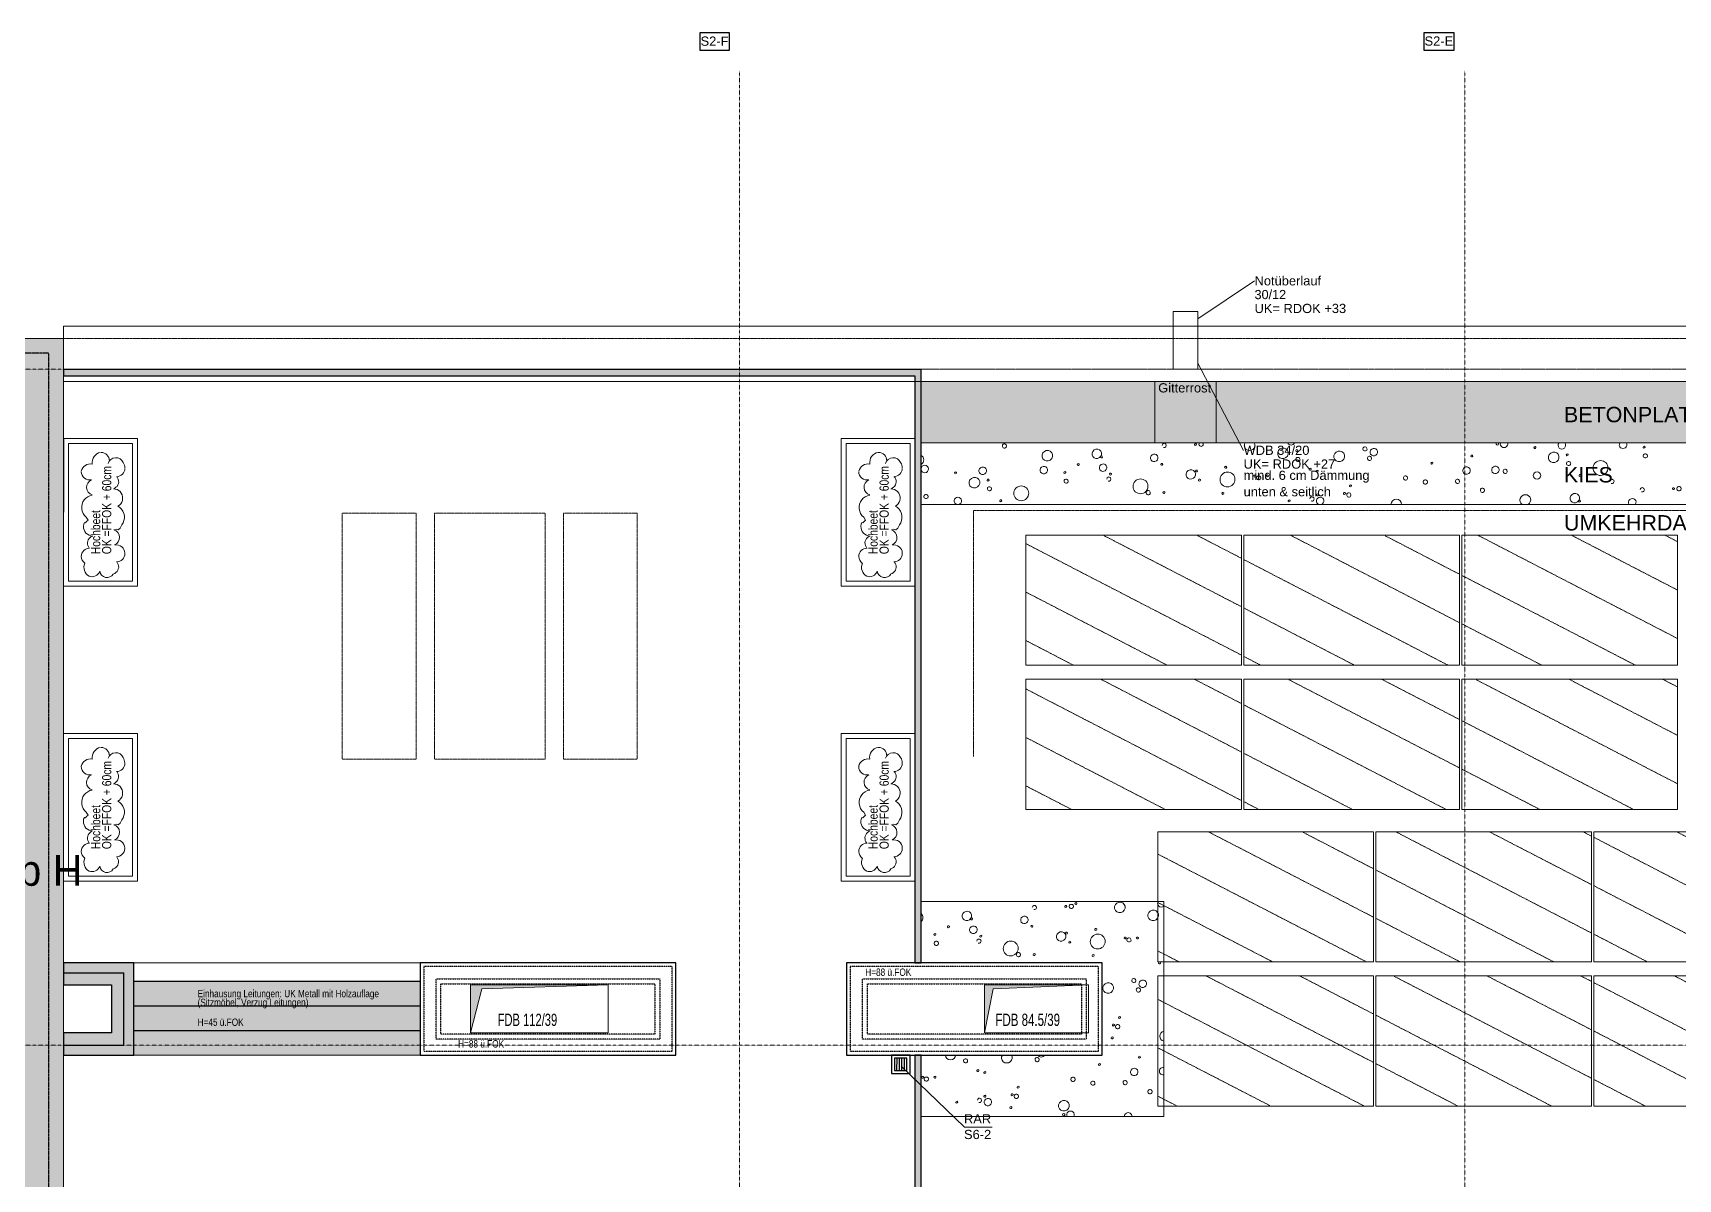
# Model space of a CAD drawing. Header units: millimetres. Extents: x -6934 to 80071, y -6018 to 26687.
# Drawn here: x 14850 to 28235, y 17360 to 26687 of the extents above; entities that cross this region are included whole.
import ezdxf
from ezdxf.enums import TextEntityAlignment as Align

# ---------------------------------------------------------------- set-up
doc = ezdxf.new("R2010")
doc.units = ezdxf.units.MM
for name, pattern in [('AUSGEZOGEN', [0]), ('PUNKT2_S9', [0.35, 0.15, -0.1, 0, -0.1]), ('STRICHLINIE2_S3', [0.25, 0.15, -0.1]), ('STRICHPUNKT2_S5', [0.48, 0.35, -0.13]), ('VERDECKT2_S2', [0.18, 0.1, -0.08])]:
    doc.linetypes.add(name, pattern=pattern)
for name, color, linetype, lineweight in [('Achsen', 30, 'STRICHPUNKT2_S5', 20), ('Allgemein01', 7, 'AUSGEZOGEN', 13), ('Attika', 7, 'AUSGEZOGEN', 13), ('Beschriften', 7, 'AUSGEZOGEN', 13), ('Dachhaut', 1, 'AUSGEZOGEN', 13), ('Decke', 7, 'AUSGEZOGEN', 25), ('Elektro', 6, 'AUSGEZOGEN', 13), ('Entwässerung', 7, 'AUSGEZOGEN', 13), ('EXT0001549', 255, 'AUSGEZOGEN', 5), ('Geländer_ Handlauf', 7, 'AUSGEZOGEN', 13), ('Möblierung', 7, 'AUSGEZOGEN', 13), ('STANDARD', 7, 'AUSGEZOGEN', 13), ('Text 1_50', 7, 'AUSGEZOGEN', 13), ('Wand Beton tragend', 253, 'AUSGEZOGEN', 35), ('Wand brüstungshoch', 7, 'AUSGEZOGEN', 13), ('Wand Mauerwerk tragend', 7, 'AUSGEZOGEN', 35)]:
    doc.layers.add(name, color=color, linetype=linetype, lineweight=lineweight)
doc.layers.add('din_SIBEL_10_emergency_lighting', color=114, linetype='Continuous', true_color=0x20a956)
doc.layers.add('din_SIBEL_51_typenumber', color=150, linetype='Continuous')
doc.layers.add('Fussbodendurchbruch', color=59, linetype='AUSGEZOGEN')
doc.styles.add('ARIAL', font='arial.ttf')

# ---------------------------------------------------------------- blocks, each defined once
blk = doc.blocks.new('9809550')
at = {"color": 18, "lineweight": 30, "true_color": 0x000000}
for points in [[(423921.7, 99168.8), (423956.8, 99168.8), (423956.8, 99202.9), (423984.5, 99214.5), (424033.7, 99214.5), (424053.8, 99178.3)], [(424040.2, 99170.9), (424025.2, 99196.7), (423999.7, 99196.8), (424026.2, 99150.3), (424026.2, 99110.9), (424070.2, 99110.9), (424070.2, 99092.3), (424007.5, 99092.3), (424007.5, 99131.7), (423975, 99113.1), (423975, 99067), (423956.5, 99067), (423956.5, 99122.4), (423990.5, 99141.9), (423975.1, 99168.8), (423975.1, 99150.2), (423921.7, 99150.3)]]:
    blk.add_lwpolyline(points, dxfattribs=at)
blk.add_circle((423963.6, 99225.9), 18.1, dxfattribs=at)
for centre, radius, start, end in [((423921.7, 99159.5), 9.27, 89.9849, 270.0151), ((424047.8, 99173.1), 7.96, 195.72991, 41.40047)]:
    blk.add_arc(centre, radius, start, end, dxfattribs=at)
blk = doc.blocks.new('RIVO_ARR_down')
at = {"true_color": 0x56c81e}
h = blk.add_hatch(color=72, dxfattribs=at)
h.dxf.hatch_style = 1
h.paths.add_polyline_path([(2487.16, 1656.78), (2487.16, 1647.95), (2504.83, 1647.95), (2504.83, 1656.78)])
h.paths.add_polyline_path([(2496.19, 1651.84), (2494.51, 1649.58), (2492.81, 1651.85), (2494.2, 1651.85), (2494.2, 1656.07), (2494.9, 1656.08), (2494.9, 1651.84)], flags=16)
h.paths.add_polyline_path([(2498.26, 1653.37), (2499.6, 1653.37), (2499.6, 1654.67), (2500.12, 1654.91, -0.535619), (2499.17, 1655.55, -1), (2500.55, 1655.55, -0.302406), (2500.12, 1654.91), (2500.66, 1655.11), (2502.53, 1655.11), (2503.29, 1653.73, -1.25347), (2502.78, 1653.45), (2502.2, 1654.43), (2501.24, 1654.44), (2502.24, 1652.67), (2502.24, 1651.16), (2503.92, 1651.16), (2503.92, 1650.46), (2501.53, 1650.46), (2501.53, 1651.96), (2500.29, 1651.25), (2500.29, 1649.49), (2499.59, 1649.49), (2499.59, 1651.6), (2500.88, 1652.34), (2500.3, 1653.37), (2500.3, 1652.66), (2498.26, 1652.67, -1)], flags=16)
h.paths.add_polyline_path([(2503.92, 1649.3), (2503.92, 1648.39), (2487.82, 1648.39), (2487.82, 1649.3)], flags=16)
h.paths.add_polyline_path([(2491.07, 1650.21), (2487.82, 1650.21), (2487.82, 1655.56), (2491.07, 1655.56)], flags=16)
h.paths.add_polyline_path([(2488, 1652.89, -1), (2488.38, 1652.89, -1)], flags=0)
at = {"true_color": 0xffffff}
h = blk.add_hatch(color=7, dxfattribs=at)
h.dxf.hatch_style = 1
h.paths.add_polyline_path([(2487.82, 1655.56), (2487.82, 1650.21), (2491.07, 1650.21), (2491.07, 1655.56)])
h.paths.add_polyline_path([(2488.38, 1652.89, -1), (2488, 1652.89, -1)], flags=16)
h = blk.add_hatch(color=7, dxfattribs=at)
h.dxf.hatch_style = 1
h.paths.add_polyline_path([(2494.9, 1651.84), (2494.9, 1656.08), (2494.2, 1656.07), (2494.2, 1651.85), (2492.81, 1651.85), (2494.51, 1649.58), (2496.19, 1651.84)])
h = blk.add_hatch(color=7, dxfattribs=at)
h.dxf.hatch_style = 1
h.paths.add_polyline_path([(2499.17, 1655.55, 1), (2500.55, 1655.55, 1)])
h = blk.add_hatch(color=7, dxfattribs=at)
h.dxf.hatch_style = 1
h.paths.add_polyline_path([(2488, 1652.89, 1), (2488.38, 1652.89, 1)])
h = blk.add_hatch(color=7, dxfattribs=at)
h.dxf.hatch_style = 1
h.paths.add_polyline_path([(2499.6, 1653.37), (2498.26, 1653.37, 1), (2498.26, 1652.67), (2500.3, 1652.66), (2500.3, 1653.37), (2500.88, 1652.34), (2499.59, 1651.6), (2499.59, 1649.49), (2500.29, 1649.49), (2500.29, 1651.25), (2501.53, 1651.96), (2501.53, 1650.46), (2503.92, 1650.46), (2503.92, 1651.16), (2502.24, 1651.16), (2502.24, 1652.67), (2501.24, 1654.44), (2502.2, 1654.43), (2502.78, 1653.45, 1.25347), (2503.29, 1653.73), (2502.53, 1655.11), (2500.66, 1655.11), (2499.6, 1654.67)])
h = blk.add_hatch(color=7, dxfattribs=at)
h.dxf.hatch_style = 1
h.paths.add_polyline_path([(2487.82, 1649.3), (2487.82, 1648.39), (2503.92, 1648.39), (2503.92, 1649.3)])
blk.add_lwpolyline([(2487.16, 1656.78), (2504.83, 1656.78), (2504.83, 1647.95), (2487.16, 1647.95)], close=True)
at = {"color": 18, "lineweight": 30, "true_color": 0x000000}
for points in [[(2491.07, 1655.56), (2487.82, 1655.56), (2487.82, 1650.21), (2491.07, 1650.21)], [(2503.92, 1649.3), (2487.82, 1649.3), (2487.82, 1648.39), (2503.92, 1648.39)]]:
    blk.add_lwpolyline(points, close=True, dxfattribs=at)
blk.add_lwpolyline([(2494.2, 1656.07), (2494.2, 1651.85), (2492.81, 1651.85), (2494.51, 1649.58), (2496.19, 1651.84), (2494.9, 1651.84), (2494.9, 1656.08), (2494.2, 1656.07)], dxfattribs=at)
blk.add_circle((2488.19, 1652.89), 0.19, dxfattribs=at)
at = {"xscale": 0.0381026673526157, "yscale": 0.0381026673526157, "zscale": 0.0381026673526157}
blk.add_blockref('9809550', (-13654.29, -2125.22), dxfattribs=at)

msp = doc.modelspace()

# ---------------------------------------------------------------- hatches: boundary and pattern name
at = {"layer": 'Dachhaut', "linetype": 'AUSGEZOGEN', "lineweight": 13, "transparency": 33554687}
msp.add_hatch(color=253, dxfattribs=at).paths.add_polyline_path([(22076, 8850), (22076, 8350), (38350, 8350), (38350, 23850), (22076, 23850), (22076, 23350), (37850, 23350), (37850, 8850)])
at = {"layer": 'Geländer_ Handlauf', "linetype": 'AUSGEZOGEN', "lineweight": 13, "transparency": 33554687}
for points in [[(22076, 23947), (15100, 23947), (15100, 23897), (22076, 23897)], [(22076, 19120), (22076, 23897), (22026, 23897), (22026, 19120)], [(22076, 8249), (22076, 18370), (22026, 18370), (22026, 8249)]]:
    msp.add_hatch(color=255, dxfattribs=at).paths.add_polyline_path(points)
at = {"layer": 'Möblierung', "linetype": 'AUSGEZOGEN', "lineweight": -3, "transparency": 33554687}
msp.add_hatch(color=43, dxfattribs=at).paths.add_polyline_path([(15670, 18970), (15670, 18370), (18000, 18370), (18000, 18970)])
at = {"layer": 'STANDARD', "linetype": 'AUSGEZOGEN', "lineweight": 13, "transparency": 33554687}
for points in [[(19529, 18940), (18409, 18940), (18409, 18550), (18502, 18908)], [(23438, 18940), (22593, 18940), (22593, 18550), (22663, 18908)]]:
    msp.add_hatch(color=252, dxfattribs=at).paths.add_polyline_path(points)
at = {"layer": 'Wand Beton tragend', "linetype": 'AUSGEZOGEN', "lineweight": 13, "true_color": 0xe92222, "transparency": 33554687}
h = msp.add_hatch(color=22, dxfattribs=at)
h.paths.add_polyline_path([(14660, 24200), (14660, 16120), (15100, 16120), (15100, 24200)])
h.paths.add_polyline_path([(14660, 3480), (14660, 0), (15100, 0), (15100, 3480)])
h.paths.add_polyline_path([(15100, 4580), (15100, 10190), (14660, 10190), (14660, 8500), (14980, 8500), (14980, 8300), (14660, 8300), (14660, 4580)])
h.paths.add_polyline_path([(14660, 14520), (14660, 11790), (15100, 11790), (15100, 14520)])
at = {"layer": 'Wand brüstungshoch', "linetype": 'AUSGEZOGEN', "lineweight": 13, "transparency": 33554687}
for color, points in [(202, [(15100, 19040), (15590, 19040), (15590, 19120), (15100, 19120)]), (30, [(15100, 18940), (15490, 18940), (15490, 19040), (15100, 19040)]), (30, [(15490, 19040), (15490, 18450), (15590, 18450), (15590, 19040)]), (202, [(15590, 19120), (15590, 18370), (15670, 18370), (15670, 19120)]), (30, [(15490, 18550), (15100, 18550), (15100, 18450), (15490, 18450)]), (202, [(15590, 18450), (15100, 18450), (15100, 18370), (15590, 18370)])]:
    msp.add_hatch(color=color, dxfattribs=at).paths.add_polyline_path(points)

# ---------------------------------------------------------------- linework, layer by layer
at = {"layer": 'Achsen', "color": 8, "linetype": 'PUNKT2_S9', "lineweight": 13, "transparency": 33554687}
for p, q in [((20600, 26379), (20600, -2518)), ((26500, 26379), (26500, -2518)), ((-3882, 23950), (49404, 23950)), ((-3882, 18450), (49404, 18450))]:
    msp.add_line(p, q, dxfattribs=at)
at = {"layer": 'Achsen', "color": 8, "linetype": 'AUSGEZOGEN', "lineweight": -3, "transparency": 33554687}
for points in [[(20275, 26546), (20517, 26546), (20517, 26686), (20275, 26686), (20275, 26546)], [(26165, 26547), (26413, 26547), (26413, 26687), (26165, 26687), (26165, 26547)]]:
    msp.add_lwpolyline(points, dxfattribs=at)
at = {"layer": 'Allgemein01', "color": 7, "linetype": 'AUSGEZOGEN', "lineweight": 9, "transparency": 33554687}
msp.add_lwpolyline([(15100, 23850), (38350, 23850), (38350, 8350), (15100, 8350)], dxfattribs=at)
at = {"layer": 'Allgemein01', "color": 7, "linetype": 'AUSGEZOGEN', "lineweight": 13, "transparency": 33554687}
for points in [[(22076, 23350), (37850, 23350), (37850, 8850), (22076, 8850)], [(22076, 22850), (37350, 22850), (37350, 9350), (22076, 9350)]]:
    msp.add_lwpolyline(points, dxfattribs=at)
at = {"layer": 'Attika', "color": 7, "linetype": 'AUSGEZOGEN', "lineweight": 13, "transparency": 33554687}
msp.add_lwpolyline([(15100, 24200), (15100, 24300), (48700, 24300)], dxfattribs=at)
at = {"layer": 'Dachhaut', "color": 7, "linetype": 'VERDECKT2_S2', "lineweight": 9, "transparency": 33554687}
for p, q in [((22502, 20800), (22502, 22800)), ((22502, 22800), (37300, 22800))]:
    msp.add_line(p, q, dxfattribs=at)
at = {"layer": 'Dachhaut', "color": 7, "linetype": 'AUSGEZOGEN', "lineweight": 13, "transparency": 33554687}
msp.add_lwpolyline([(22076, 19620), (24050, 19620), (24050, 17870), (22076, 17870)], dxfattribs=at)
at = {"layer": 'Dachhaut', "color": 8, "linetype": 'AUSGEZOGEN', "lineweight": 5, "transparency": 33554687}
for centre, radius in [((27087, 23085), 30), ((23237, 17884), 10)]:
    msp.add_circle(centre, radius, dxfattribs=at)
for centre, radius, start, end in [((26765, 23343), 10, 132.6011, 47.3989), ((22375, 22879), 30, 282.1555, 257.8445)]:
    msp.add_arc(centre, radius, start, end, dxfattribs=at)
for centre, major_axis, ratio in [((22754, 23325), (-9.9, 14.4), 0.971429), ((23103, 23246), (-36.3, -24.9), 0.965909), ((23505, 23262), (-32.1, -22.1), 0.961538), ((24309, 23338), (-7.42, -5.1), 0.833333), ((25020, 23266), (-36.3, -24.9), 0.965909), ((25132, 23288), (-7.42, -5.1), 0.833333), ((25478, 23241), (-36.3, -24.9), 0.965909), ((25687, 23302), (-9.9, 14.4), 0.971429), ((25759, 23276), (-25.5, -17.6), 0.967742), ((27070, 23312), (-7.42, -5.1), 0.833333), ((27958, 23316), (-7.42, -5.1), 0.833333), ((22577, 23124), (-25.5, -17.6), 0.967742), ((23074, 23129), (-25.5, -17.6), 0.967742), ((23355, 23174), (-7.42, -5.1), 0.833333), ((23557, 23149), (-25.5, -17.6), 0.967742), ((23543, 23236), (-7.42, -5.1), 0.833333), ((23973, 23229), (-25.5, -17.6), 0.967742), ((24034, 23176), (-7.42, -5.1), 0.833333), ((24554, 23152), (-7.42, -5.1), 0.833333), ((25142, 23216), (-9.9, 14.4), 0.971429), ((25724, 23225), (-9.9, 14.4), 0.971429), ((26232, 23186), (-7.42, -5.1), 0.833333), ((26514, 23125), (-25.5, -17.6), 0.967742), ((26556, 23244), (-7.42, -5.1), 0.833333), ((26749, 23131), (-25.5, -17.6), 0.967742), ((27223, 23233), (-36.3, -24.9), 0.965909), ((27333, 23254), (-7.42, -5.1), 0.833333), ((27344, 23183), (-9.9, 14.4), 0.971429), ((27604, 23146), (-50.3, -34.6), 0.983607), ((27968, 23245), (-9.9, 14.4), 0.971429), ((22357, 23107), (-7.42, -5.1), 0.833333), ((22510, 23027), (-36.3, -24.9), 0.965909), ((22621, 23048), (-7.42, -5.1), 0.833333), ((23245, 23110), (-7.42, -5.1), 0.833333), ((23256, 23039), (-9.9, 14.4), 0.971429), ((23618, 23097), (-7.42, -5.1), 0.833333), ((23861, 22997), (-50.3, -34.6), 0.983607), ((24271, 23094), (-32.1, -22.1), 0.961538), ((24316, 23122), (-7.42, -5.1), 0.833333), ((24341, 23048), (-7.42, -5.1), 0.833333), ((24569, 23053), (-50.3, -34.6), 0.983607), ((24792, 23081), (-7.42, -5.1), 0.833333), ((24823, 23066), (-9.9, 14.4), 0.971429), ((24893, 23082), (-7.42, -5.1), 0.833333), ((25242, 23136), (-7.42, -5.1), 0.833333), ((25299, 23121), (-7.42, -5.1), 0.833333), ((26017, 23065), (-9.9, 14.4), 0.971429), ((26178, 23033), (-9.9, 14.4), 0.971429), ((26440, 23038), (-9.9, 14.4), 0.971429), ((26828, 23119), (-9.9, 14.4), 0.971429), ((27437, 23086), (-7.42, -5.1), 0.833333), ((22116, 22914), (-9.9, 14.4), 0.971429), ((22632, 22977), (-9.9, 14.4), 0.971429), ((22724, 22880), (-7.42, -5.1), 0.833333), ((22891, 22940), (-50.3, -34.6), 0.983607), ((23924, 22946), (-9.9, 14.4), 0.971429), ((24052, 22946), (-7.42, -5.1), 0.833333), ((24532, 22940), (-7.42, -5.1), 0.833333), ((25300, 22927), (-7.42, -5.1), 0.833333), ((25521, 22940), (-7.42, -5.1), 0.833333), ((25556, 22927), (-14.8, -10.2), 0.972222), ((25570, 23001), (-7.42, -5.1), 0.833333), ((26643, 22964), (-9.9, 14.4), 0.971429), ((27394, 22901), (-32.1, -22.1), 0.961538), ((28198, 22978), (-7.42, -5.1), 0.833333), ((28242, 22978), (-9.9, 14.4), 0.971429), ((25071, 22879), (-7.42, -5.1), 0.833333), ((27432, 22876), (-7.42, -5.1), 0.833333), ((22449, 19502), (-32.1, -22.1), 0.961538), ((23253, 19579), (-7.42, -5.1), 0.833333), ((23298, 19579), (-9.9, 14.4), 0.971429), ((23336, 19602), (-7.42, -5.1), 0.833333), ((23693, 19571), (-36.3, -24.9), 0.965909), ((23964, 19506), (-36.3, -24.9), 0.965909), ((22299, 19414), (-7.42, -5.1), 0.833333), ((22501, 19389), (-25.5, -17.6), 0.967742), ((22487, 19477), (-7.42, -5.1), 0.833333), ((22917, 19469), (-25.5, -17.6), 0.967742), ((22978, 19417), (-7.42, -5.1), 0.833333), ((22189, 19351), (-7.42, -5.1), 0.833333), ((22200, 19279), (-9.9, 14.4), 0.971429), ((22562, 19337), (-7.42, -5.1), 0.833333), ((22805, 19237), (-50.3, -34.6), 0.983607), ((23215, 19334), (-32.1, -22.1), 0.961538), ((23260, 19362), (-7.42, -5.1), 0.833333), ((23285, 19288), (-7.42, -5.1), 0.833333), ((23513, 19293), (-50.3, -34.6), 0.983607), ((23498, 19392), (-7.42, -5.1), 0.833333), ((23736, 19322), (-7.42, -5.1), 0.833333), ((23767, 19307), (-9.9, 14.4), 0.971429), ((23837, 19322), (-7.42, -5.1), 0.833333), ((22868, 19186), (-9.9, 14.4), 0.971429), ((22996, 19187), (-7.42, -5.1), 0.833333), ((23476, 19180), (-7.42, -5.1), 0.833333), ((24015, 19119), (-7.42, -5.1), 0.833333), ((23598, 18915), (-36.3, -24.9), 0.965909), ((23807, 18976), (-9.9, 14.4), 0.971429), ((23844, 18899), (-9.9, 14.4), 0.971429), ((23879, 18950), (-25.5, -17.6), 0.967742), ((23641, 18614), (-7.42, -5.1), 0.833333), ((23675, 18601), (-14.8, -10.2), 0.972222), ((23690, 18675), (-7.42, -5.1), 0.833333), ((23630, 18509), (-7.42, -5.1), 0.833333), ((22438, 18323), (-9.9, 14.4), 0.971429), ((23020, 18332), (-9.9, 14.4), 0.971429), ((23852, 18352), (-7.42, -5.1), 0.833333), ((22538, 18243), (-7.42, -5.1), 0.833333), ((22595, 18228), (-7.42, -5.1), 0.833333), ((23528, 18293), (-7.42, -5.1), 0.833333), ((23810, 18232), (-25.5, -17.6), 0.967742), ((22088, 18189), (-7.42, -5.1), 0.833333), ((22119, 18174), (-9.9, 14.4), 0.971429), ((22189, 18189), (-7.42, -5.1), 0.833333), ((22866, 18108), (-7.42, -5.1), 0.833333), ((23312, 18172), (-9.9, 14.4), 0.971429), ((23474, 18141), (-9.9, 14.4), 0.971429), ((23736, 18145), (-9.9, 14.4), 0.971429), ((23938, 18072), (-9.9, 14.4), 0.971429), ((22366, 17986), (-7.42, -5.1), 0.833333), ((22619, 17987), (-25.5, -17.6), 0.967742), ((22595, 18034), (-7.42, -5.1), 0.833333), ((22806, 17942), (-7.42, -5.1), 0.833333), ((22817, 18047), (-7.42, -5.1), 0.833333), ((22851, 18034), (-14.8, -10.2), 0.972222), ((23238, 17957), (-36.3, -24.9), 0.965909)]:
    msp.add_ellipse(centre, major_axis=major_axis, ratio=ratio, dxfattribs=at)
for centre, major_axis, ratio, start_param, end_param in [((24054, 23330), (-9.9, 14.4), 0.971429, 2.17468, 7.251843), ((24354, 23339), (-9.9, 14.4), 0.971429, 0.271075, 4.834553), ((24749, 23331), (-36.3, -24.9), 0.965909, 5.206671, 9.264233), ((25087, 23363), (-25.5, -17.6), 0.967742, 6.118444, 8.354251), ((26819, 23343), (-25.5, -17.6), 0.967742, 5.446426, 9.026268), ((27289, 23330), (-25.5, -17.6), 0.967742, 4.945301, 9.527394), ((27787, 23335), (-25.5, -17.6), 0.967742, 5.158418, 9.314276), ((22054, 23211), (-36.3, -24.9), 0.965909, 1.515627, 3.595258), ((22106, 23138), (-25.5, -17.6), 0.967742, 5.776076, 11.899431), ((23603, 23056), (-9.9, 14.4), 0.971429, 2.17468, 7.251843), ((27697, 23037), (-9.9, 14.4), 0.971429, 2.17468, 7.251843), ((25256, 22894), (-9.9, 14.4), 0.971429, 2.17468, 7.251843), ((25323, 22879), (-25.5, -17.6), 0.967742, 1.234525, 6.954984), ((25942, 22850), (-36.3, -24.9), 0.965909, 2.524057, 5.663662), ((26992, 22886), (-36.3, -24.9), 0.965909, 1.543367, 6.644351), ((27862, 22868), (-25.5, -17.6), 0.967742, 1.888739, 6.30077), ((27943, 22969), (-9.9, 14.4), 0.971429, 2.17468, 7.251843), ((22998, 19570), (-9.9, 14.4), 0.971429, 2.17468, 7.251843), ((24031, 19604), (-25.5, -17.6), 0.967742, 5.095333, 7.953635), ((22047, 19487), (-36.3, -24.9), 0.965909, 1.703326, 3.407559), ((22547, 19296), (-9.9, 14.4), 0.971429, 2.17468, 7.251843), ((24062, 18524), (-36.3, -24.9), 0.965909, 4.39914, 6.99493), ((22316, 18373), (-36.3, -24.9), 0.965909, 5.742257, 8.728647), ((22774, 18348), (-36.3, -24.9), 0.965909, 5.133416, 9.337488), ((23054, 18383), (-25.5, -17.6), 0.967742, 6.119115, 8.353579), ((24045, 18239), (-25.5, -17.6), 0.967742, 3.933623, 7.458699), ((22551, 18001), (-9.9, 14.4), 0.971429, 2.17468, 7.251843), ((23291, 17884), (-25.5, -17.6), 0.967742, 2.032188, 6.157321), ((23761, 17871), (-25.5, -17.6), 0.967742, 2.494165, 5.695344)]:
    msp.add_ellipse(centre, major_axis=major_axis, ratio=ratio, start_param=start_param, end_param=end_param, dxfattribs=at)
at = {"layer": 'Decke', "color": 7, "linetype": 'VERDECKT2_S2', "lineweight": -3, "transparency": 33554687}
for p, q in [((14980, 24080), (120, 24080)), ((14980, 120), (14980, 24080))]:
    msp.add_line(p, q, dxfattribs=at)
at = {"layer": 'Elektro', "color": 8, "linetype": 'VERDECKT2_S2', "lineweight": 5, "transparency": 33554687}
for p, q in [((24682, 21624), (22928, 22531)), ((24682, 22018), (23556, 22600)), ((24682, 22412), (24318, 22600)), ((26456, 21888), (25080, 22600)), ((26456, 22282), (25842, 22600)), ((28230, 21759), (26604, 22600)), ((28230, 22153), (27366, 22600)), ((28230, 22547), (28128, 22600)), ((26365, 21541), (24702, 22401)), ((27889, 21541), (26476, 22272)), ((24079, 21541), (22928, 22137)), ((25603, 21541), (24702, 22007)), ((27127, 21541), (26476, 21878)), ((23317, 21541), (22928, 21743)), ((24841, 21541), (24702, 21613)), ((24682, 20836), (23539, 21427)), ((24682, 21230), (24301, 21427)), ((26456, 20706), (25062, 21427)), ((26456, 21100), (25824, 21427)), ((28230, 20577), (26586, 21427)), ((28230, 20971), (27348, 21427)), ((28230, 21365), (28110, 21427)), ((24682, 20441), (22928, 21349)), ((26348, 20368), (24702, 21219)), ((27872, 20368), (26476, 21090)), ((24062, 20368), (22928, 20954)), ((25586, 20368), (24702, 20825)), ((27110, 20368), (26476, 20696)), ((23300, 20368), (22928, 20560)), ((24824, 20368), (24702, 20431)), ((25756, 19492), (24414, 20186)), ((25756, 19886), (25176, 20186)), ((27530, 19363), (25938, 20186)), ((27530, 19757), (26700, 20186)), ((27530, 20151), (27462, 20186)), ((29304, 19234), (27550, 20141)), ((29304, 19628), (28224, 20186)), ((25699, 19128), (24002, 20005)), ((27223, 19128), (25776, 19876)), ((28747, 19128), (27550, 19747)), ((24937, 19128), (24002, 19611)), ((26461, 19128), (25776, 19482)), ((27985, 19128), (27550, 19353)), ((24175, 19128), (24002, 19217)), ((25756, 18310), (24396, 19013)), ((25756, 18704), (25158, 19013)), ((27530, 18181), (25920, 19013)), ((27530, 18575), (26682, 19013)), ((27530, 18969), (27444, 19013)), ((29304, 18446), (28206, 19013)), ((29304, 18052), (27550, 18959)), ((25681, 17955), (24002, 18823)), ((27205, 17955), (25776, 18694)), ((28729, 17955), (27550, 18565)), ((24920, 17955), (24002, 18429)), ((26443, 17955), (25776, 18300)), ((27967, 17955), (27550, 18171)), ((24158, 17955), (24002, 18035))]:
    msp.add_line(p, q, dxfattribs=at)
at = {"layer": 'Elektro', "color": 8, "linetype": 'AUSGEZOGEN', "lineweight": 5, "transparency": 33554687}
for points in [[(22928, 21541), (24682, 21541), (24682, 22600), (22928, 22600), (22928, 21541)], [(24702, 21541), (26456, 21541), (26456, 22600), (24702, 22600), (24702, 21541)], [(26476, 21541), (28230, 21541), (28230, 22600), (26476, 22600), (26476, 21541)], [(22928, 20368), (24682, 20368), (24682, 21427), (22928, 21427), (22928, 20368)], [(24702, 20368), (26456, 20368), (26456, 21427), (24702, 21427), (24702, 20368)], [(26476, 20368), (28230, 20368), (28230, 21427), (26476, 21427), (26476, 20368)], [(24002, 19128), (25756, 19128), (25756, 20186), (24002, 20186), (24002, 19128)], [(25776, 19128), (27530, 19128), (27530, 20186), (25776, 20186), (25776, 19128)], [(27550, 19128), (29304, 19128), (29304, 20186), (27550, 20186), (27550, 19128)], [(24002, 17955), (25756, 17955), (25756, 19013), (24002, 19013), (24002, 17955)], [(25776, 17955), (27530, 17955), (27530, 19013), (25776, 19013), (25776, 17955)], [(27550, 17955), (29304, 17955), (29304, 19013), (27550, 19013), (27550, 17955)]]:
    msp.add_lwpolyline(points, dxfattribs=at)
at = {"layer": 'Entwässerung', "color": 7, "linetype": 'AUSGEZOGEN', "lineweight": 5, "transparency": 33554687}
for p, q in [((24789, 24669), (24328, 24360)), ((24700, 23290), (24328, 24000))]:
    msp.add_line(p, q, dxfattribs=at)
at = {"layer": 'Entwässerung', "color": 7, "linetype": 'AUSGEZOGEN', "lineweight": -3, "transparency": 33554687}
for p, q in [((21880, 18245), (21881, 18345)), ((21900, 18245), (21900, 18345)), ((21920, 18245), (21920, 18345)), ((21940, 18245), (21941, 18345))]:
    msp.add_line(p, q, dxfattribs=at)
at = {"layer": 'Entwässerung', "color": 7, "linetype": 'AUSGEZOGEN', "lineweight": 9, "transparency": 33554687}
for p, q in [((21915, 18278), (22428, 17784)), ((22428, 17784), (22654, 17784))]:
    msp.add_line(p, q, dxfattribs=at)
at = {"layer": 'Entwässerung', "color": 8, "linetype": 'AUSGEZOGEN', "lineweight": 9, "transparency": 33554687}
for points in [[(24128, 24420), (24328, 24420), (24328, 23950), (24128, 23950), (24128, 24420)], [(24478, 23850), (23978, 23850), (23978, 23350), (24478, 23350), (24478, 23850)]]:
    msp.add_lwpolyline(points, dxfattribs=at)
at = {"layer": 'Entwässerung', "color": 8, "linetype": 'AUSGEZOGEN', "lineweight": -3, "transparency": 33554687}
for points in [[(21835, 18220), (21986, 18220), (21986, 18370), (21835, 18370), (21835, 18220)], [(21860, 18245), (21961, 18245), (21961, 18345), (21860, 18345), (21860, 18245)]]:
    msp.add_lwpolyline(points, dxfattribs=at)
at = {"layer": 'EXT0001549', "color": 7, "linetype": 'AUSGEZOGEN', "lineweight": 5, "transparency": 33554687}
for p, q in [((22026, 22020), (22026, 19120)), ((18000, 19120), (15100, 19120)), ((18000, 18370), (15100, 18370))]:
    msp.add_line(p, q, dxfattribs=at)
at = {"layer": 'Geländer_ Handlauf', "color": 7, "linetype": 'AUSGEZOGEN', "lineweight": -3, "transparency": 33554687}
for p, q in [((22076, 23947), (15100, 23947)), ((15100, 23947), (15100, 23897)), ((15100, 23897), (22026, 23897)), ((22026, 23897), (22026, 19120)), ((22076, 19120), (22076, 23947)), ((22026, 19120), (22076, 19120)), ((22076, 18370), (22026, 18370)), ((22026, 18370), (22026, 8299)), ((22076, 8249), (22076, 18370))]:
    msp.add_line(p, q, dxfattribs=at)
at = {"layer": 'Möblierung', "color": 7, "linetype": 'VERDECKT2_S2', "lineweight": 5, "transparency": 33554687}
for p, q in [((17367, 20778), (17367, 22778)), ((17367, 22778), (17967, 22778)), ((17967, 22778), (17967, 20778)), ((18117, 20778), (18117, 22778)), ((18117, 22778), (19017, 22778)), ((19017, 22778), (19017, 20778)), ((19767, 22778), (19167, 22778)), ((19167, 22778), (19167, 20778)), ((19767, 20778), (19767, 22778)), ((17967, 20778), (17367, 20778)), ((19017, 20778), (18117, 20778)), ((19167, 20778), (19767, 20778))]:
    msp.add_line(p, q, dxfattribs=at)
at = {"layer": 'Möblierung', "color": 7, "linetype": 'AUSGEZOGEN', "lineweight": -3, "transparency": 33554687}
msp.add_line((15670, 18970), (18000, 18970), dxfattribs=at)
at = {"layer": 'Möblierung', "color": 255, "linetype": 'AUSGEZOGEN', "lineweight": -3, "transparency": 33554687}
for p, q in [((15670, 18770), (18000, 18770)), ((15670, 18570), (18000, 18570))]:
    msp.add_line(p, q, dxfattribs=at)
at = {"layer": 'Möblierung', "color": 250, "linetype": 'AUSGEZOGEN', "lineweight": 5, "transparency": 33554687}
msp.add_line((15670, 18370), (18000, 18370), dxfattribs=at)
at = {"layer": 'Möblierung', "color": 7, "linetype": 'AUSGEZOGEN', "lineweight": 13, "transparency": 33554687}
for points in [[(15701, 23385), (15700, 22185), (15100, 22185), (15101, 23385), (15701, 23385)], [(15661, 23345), (15660, 22225), (15140, 22225), (15141, 23345), (15661, 23345)], [(22026, 23385), (22026, 22185), (21426, 22185), (21426, 23385), (22026, 23385)], [(21986, 23345), (21986, 22225), (21466, 22225), (21466, 23345), (21986, 23345)], [(15700, 20985), (15700, 19785), (15100, 19785), (15100, 20985), (15700, 20985)], [(15660, 20945), (15660, 19825), (15140, 19825), (15140, 20945), (15660, 20945)], [(22026, 20985), (22026, 19785), (21426, 19785), (21426, 20985), (22026, 20985)], [(21986, 20945), (21986, 19825), (21466, 19825), (21466, 20945), (21986, 20945)]]:
    msp.add_lwpolyline(points, dxfattribs=at)
at = {"layer": 'Möblierung', "color": 65, "linetype": 'AUSGEZOGEN', "lineweight": 5, "transparency": 33554687}
for points in [[(15505, 22977), (15516, 22982), (15526, 22989), (15535, 22997), (15541, 23008), (15546, 23019), (15548, 23031), (15547, 23043), (15544, 23055), (15539, 23066), (15532, 23076)], [(21830, 22977), (21842, 22982), (21852, 22989), (21860, 22997), (21867, 23008), (21871, 23019), (21873, 23031), (21873, 23043), (21870, 23055), (21865, 23066), (21858, 23076)], [(15333, 22926), (15314, 22921), (15296, 22912), (15280, 22901), (15267, 22886), (15257, 22870), (15250, 22851), (15247, 22832), (15247, 22813), (15251, 22794), (15259, 22776), (15270, 22759), (15284, 22746), (15300, 22721)], [(15542, 22835), (15554, 22844), (15565, 22855), (15573, 22868), (15578, 22883), (15580, 22898), (15579, 22913), (15576, 22928), (15569, 22941), (15560, 22954), (15548, 22963), (15535, 22971), (15520, 22975), (15505, 22977)], [(21658, 22926), (21639, 22921), (21622, 22912), (21606, 22901), (21593, 22886), (21582, 22870), (21576, 22851), (21572, 22832), (21573, 22813), (21577, 22794), (21584, 22776), (21595, 22759), (21609, 22746), (21625, 22721)], [(21867, 22835), (21880, 22844), (21890, 22855), (21898, 22868), (21903, 22883), (21906, 22898), (21905, 22913), (21901, 22928), (21894, 22941), (21885, 22954), (21873, 22963), (21860, 22971), (21846, 22975), (21830, 22977)], [(15509, 22644), (15528, 22649), (15545, 22644), (15561, 22656), (15574, 22684), (15585, 22700), (15591, 22719), (15595, 22738), (15594, 22757), (15590, 22777), (15583, 22795), (15572, 22811), (15558, 22825), (15542, 22835)], [(21834, 22644), (21853, 22649), (21871, 22644), (21887, 22656), (21900, 22684), (21910, 22700), (21917, 22719), (21920, 22738), (21920, 22757), (21916, 22777), (21908, 22795), (21897, 22811), (21883, 22825), (21867, 22835)], [(15300, 22721), (15287, 22712), (15277, 22701), (15269, 22702), (15264, 22688), (15261, 22672), (15262, 22657), (15266, 22642), (15273, 22629), (15282, 22617), (15294, 22607), (15307, 22599), (15321, 22595), (15337, 22593)], [(21625, 22721), (21613, 22712), (21602, 22701), (21594, 22702), (21589, 22688), (21587, 22672), (21588, 22657), (21591, 22642), (21598, 22629), (21607, 22617), (21619, 22607), (21632, 22599), (21647, 22595), (21662, 22593)], [(15337, 22593), (15325, 22588), (15315, 22581), (15307, 22573), (15300, 22562), (15296, 22551), (15294, 22539), (15294, 22527), (15297, 22515), (15302, 22504), (15309, 22494)], [(21662, 22593), (21651, 22588), (21641, 22581), (21632, 22573), (21626, 22562), (21621, 22551), (21619, 22539), (21620, 22527), (21623, 22515), (21628, 22504), (21635, 22494)], [(15505, 22284), (15516, 22289), (15526, 22296), (15535, 22304), (15541, 22315), (15545, 22326), (15548, 22338), (15547, 22350), (15544, 22362), (15539, 22373), (15532, 22383)], [(21830, 22284), (21842, 22289), (21852, 22296), (21860, 22304), (21867, 22315), (21871, 22326), (21873, 22338), (21873, 22350), (21870, 22362), (21865, 22373), (21858, 22383)], [(15505, 20577), (15516, 20582), (15526, 20589), (15534, 20597), (15541, 20608), (15545, 20619), (15547, 20631), (15547, 20643), (15544, 20655), (15539, 20666), (15532, 20676)], [(21830, 20577), (21841, 20582), (21852, 20589), (21860, 20597), (21867, 20608), (21871, 20619), (21873, 20631), (21873, 20643), (21870, 20655), (21865, 20666), (21858, 20676)], [(15332, 20526), (15314, 20521), (15296, 20512), (15280, 20501), (15267, 20486), (15257, 20470), (15250, 20451), (15247, 20432), (15247, 20413), (15251, 20394), (15259, 20376), (15270, 20359), (15284, 20346), (15300, 20321)], [(15541, 20435), (15554, 20444), (15564, 20455), (15573, 20468), (15578, 20483), (15580, 20498), (15579, 20513), (15575, 20528), (15569, 20541), (15559, 20554), (15548, 20563), (15535, 20571), (15520, 20575), (15505, 20577)], [(21658, 20526), (21639, 20521), (21621, 20512), (21606, 20501), (21593, 20486), (21582, 20470), (21575, 20451), (21572, 20432), (21573, 20413), (21577, 20394), (21584, 20376), (21595, 20359), (21609, 20346), (21625, 20321)], [(21867, 20435), (21879, 20444), (21890, 20455), (21898, 20468), (21903, 20483), (21906, 20498), (21905, 20513), (21901, 20528), (21894, 20541), (21885, 20554), (21873, 20563), (21860, 20571), (21845, 20575), (21830, 20577)], [(15509, 20244), (15528, 20249), (15545, 20244), (15561, 20256), (15574, 20284), (15584, 20300), (15591, 20319), (15595, 20338), (15594, 20357), (15590, 20377), (15582, 20395), (15571, 20411), (15558, 20425), (15542, 20436)], [(21834, 20244), (21853, 20249), (21871, 20244), (21886, 20256), (21900, 20284), (21910, 20300), (21917, 20319), (21920, 20338), (21920, 20357), (21916, 20377), (21908, 20395), (21897, 20411), (21883, 20425), (21867, 20436)], [(15300, 20321), (15287, 20312), (15277, 20301), (15269, 20302), (15263, 20288), (15261, 20272), (15262, 20257), (15266, 20242), (15272, 20229), (15282, 20217), (15293, 20207), (15307, 20199), (15321, 20195), (15336, 20193)], [(21625, 20321), (21613, 20312), (21602, 20301), (21594, 20302), (21589, 20288), (21587, 20272), (21587, 20257), (21591, 20242), (21598, 20229), (21607, 20217), (21619, 20207), (21632, 20199), (21647, 20195), (21662, 20193)], [(15336, 20193), (15325, 20188), (15315, 20181), (15307, 20173), (15300, 20162), (15296, 20151), (15294, 20139), (15294, 20127), (15297, 20115), (15302, 20104), (15309, 20094)], [(21662, 20193), (21651, 20188), (21641, 20181), (21632, 20173), (21626, 20162), (21621, 20151), (21619, 20139), (21620, 20127), (21622, 20115), (21627, 20104), (21635, 20094)], [(15505, 19884), (15516, 19889), (15526, 19896), (15534, 19904), (15541, 19915), (15545, 19926), (15547, 19938), (15547, 19950), (15544, 19962), (15539, 19973), (15532, 19983)], [(21830, 19884), (21841, 19889), (21851, 19896), (21860, 19904), (21866, 19915), (21871, 19926), (21873, 19938), (21873, 19950), (21870, 19962), (21865, 19973), (21858, 19983)]]:
    msp.add_lwpolyline(points, dxfattribs=at)
for centre, radius, start, end in [((15319, 23102), 77.5, 79.4198, 166.7198), ((15416, 23191), 83.7, 100.2915, 188.9968), ((15403, 23204), 69.3, 1.2973, 88.5973), ((15524, 23165), 65.1, 22.4973, 162.7973), ((15524, 23147), 74.4, 359.9473, 35.5197), ((21645, 23102), 77.5, 79.4198, 166.7198), ((21742, 23191), 83.7, 100.2915, 188.9968), ((21728, 23204), 69.3, 1.2973, 88.5973), ((21849, 23165), 65.1, 22.4973, 162.7973), ((21849, 23147), 74.4, 359.9473, 35.5197), ((15313, 23118), 69.3, 181.2973, 281.2973), ((15352, 22989), 65.1, 112.4973, 252.7973), ((15529, 23145), 69.3, 271.2973, 358.5973), ((21638, 23118), 69.3, 181.2973, 281.2973), ((21677, 22989), 65.1, 112.4973, 252.7973), ((21854, 23145), 69.3, 271.2973, 358.5973), ((15490, 22581), 65.1, 292.4973, 72.7973), ((21815, 22581), 65.1, 292.4973, 72.7973), ((15313, 22425), 69.3, 91.2973, 178.5973), ((15529, 22452), 69.3, 1.2973, 101.2973), ((21638, 22425), 69.3, 91.2973, 178.5973), ((21854, 22452), 69.3, 1.2973, 101.2973), ((15313, 22428), 69.3, 181.2973, 234.352), ((15349, 22338), 83.7, 156.2862, 240.3815), ((15529, 22452), 69.3, 271.2973, 358.5973), ((21638, 22428), 69.3, 181.2973, 234.352), ((21675, 22338), 83.7, 156.2862, 240.3815), ((21854, 22452), 69.3, 271.2973, 358.5973), ((15329, 22331), 69.3, 252.0757, 339.3757), ((15453, 22315), 60.2, 188.2942, 328.5942), ((21655, 22331), 69.3, 252.0757, 339.3757), ((21779, 22315), 60.2, 188.2942, 328.5942), ((15319, 20702), 77.5, 79.4198, 166.7198), ((15416, 20791), 83.7, 100.2915, 188.9968), ((15403, 20804), 69.3, 1.2973, 88.5973), ((15524, 20765), 65.1, 22.4973, 162.7973), ((15523, 20747), 74.4, 359.9473, 35.5197), ((21644, 20702), 77.5, 79.4198, 166.7198), ((21741, 20791), 83.7, 100.2915, 188.9968), ((21728, 20804), 69.3, 1.2973, 88.5973), ((21849, 20765), 65.1, 22.4973, 162.7973), ((21849, 20747), 74.4, 359.9473, 35.5197), ((15313, 20718), 69.3, 181.2973, 281.2973), ((15351, 20589), 65.1, 112.4973, 252.7973), ((15529, 20745), 69.3, 271.2973, 358.5973), ((21638, 20718), 69.3, 181.2973, 281.2973), ((21677, 20589), 65.1, 112.4973, 252.7973), ((21854, 20745), 69.3, 271.2973, 358.5973), ((15490, 20181), 65.1, 292.4973, 72.7973), ((21815, 20181), 65.1, 292.4973, 72.7973), ((15313, 20025), 69.3, 91.2973, 178.5973), ((15528, 20052), 69.3, 1.2973, 101.2973), ((21638, 20025), 69.3, 91.2973, 178.5973), ((21854, 20052), 69.3, 1.2973, 101.2973), ((15313, 20028), 69.3, 181.2973, 234.352), ((15349, 19938), 83.7, 156.2862, 240.3815), ((15528, 20052), 69.3, 271.2973, 358.5973), ((21638, 20028), 69.3, 181.2973, 234.352), ((21675, 19938), 83.7, 156.2862, 240.3815), ((21854, 20052), 69.3, 271.2973, 358.5973), ((15329, 19931), 69.3, 252.0757, 339.3757), ((15453, 19915), 60.2, 188.2942, 328.5942), ((21654, 19931), 69.3, 252.0757, 339.3757), ((21779, 19915), 60.2, 188.2942, 328.5942)]:
    msp.add_arc(centre, radius, start, end, dxfattribs=at)
at = {"layer": 'STANDARD', "color": 7, "linetype": 'AUSGEZOGEN', "lineweight": 13, "transparency": 33554687}
for p, q in [((19529, 18940), (18409, 18940)), ((18409, 18940), (18409, 18550)), ((18409, 18550), (18502, 18908)), ((18502, 18908), (19529, 18940)), ((19529, 18550), (19529, 18940)), ((23438, 18940), (22593, 18940)), ((22593, 18940), (22593, 18550)), ((22593, 18550), (22663, 18908)), ((22663, 18908), (23438, 18940)), ((23438, 18550), (23438, 18940)), ((18409, 18550), (19529, 18550)), ((22593, 18550), (23438, 18550))]:
    msp.add_line(p, q, dxfattribs=at)
at = {"layer": 'Wand Beton tragend', "color": 7, "linetype": 'AUSGEZOGEN', "lineweight": 18, "transparency": 33554687}
for p, q in [((15100, 24200), (13880, 24200)), ((15100, 16120), (15100, 24200))]:
    msp.add_line(p, q, dxfattribs=at)
at = {"layer": 'Wand brüstungshoch', "color": 7, "linetype": 'AUSGEZOGEN', "lineweight": -3, "transparency": 33554687}
for p, q in [((15100, 19120), (15100, 18940)), ((15670, 19120), (15100, 19120)), ((15100, 19040), (15590, 19040)), ((15590, 18450), (15590, 19040)), ((15670, 18370), (15670, 19120)), ((15100, 18940), (15490, 18940)), ((15490, 18940), (15490, 18550)), ((15100, 18550), (15100, 18370)), ((15490, 18550), (15100, 18550)), ((15100, 18450), (15590, 18450)), ((15100, 18370), (15670, 18370))]:
    msp.add_line(p, q, dxfattribs=at)
at = {"layer": 'Wand brüstungshoch', "color": 7, "linetype": 'STRICHLINIE2_S3', "lineweight": -3, "transparency": 33554687}
for p, q in [((18030, 19090), (18030, 18400)), ((20050, 19090), (18030, 19090)), ((20050, 18400), (20050, 19090)), ((21500, 19090), (21500, 18400)), ((23520, 19090), (21500, 19090)), ((23520, 18400), (23520, 19090)), ((18130, 18500), (18130, 18990)), ((18130, 18990), (19950, 18990)), ((18170, 18540), (18170, 18950)), ((18170, 18950), (19910, 18950)), ((19910, 18950), (19910, 18540)), ((19950, 18990), (19950, 18500)), ((21600, 18500), (21600, 18990)), ((21600, 18990), (23420, 18990)), ((21640, 18540), (21640, 18950)), ((21640, 18950), (23380, 18950)), ((23380, 18950), (23380, 18540)), ((23420, 18990), (23420, 18500)), ((19950, 18500), (18130, 18500)), ((19910, 18540), (18170, 18540)), ((23420, 18500), (21600, 18500)), ((23380, 18540), (21640, 18540)), ((18030, 18400), (20050, 18400)), ((21500, 18400), (23520, 18400))]:
    msp.add_line(p, q, dxfattribs=at)
at = {"layer": 'Wand brüstungshoch', "color": 7, "linetype": 'AUSGEZOGEN', "lineweight": 13, "transparency": 33554687}
for points in [[(18000, 19120), (20080, 19120), (20080, 18370), (18000, 18370), (18000, 19120)], [(21470, 19120), (23550, 19120), (23550, 18370), (21470, 18370), (21470, 19120)]]:
    msp.add_lwpolyline(points, dxfattribs=at)
at = {"layer": 'Wand brüstungshoch', "color": 7, "linetype": 'AUSGEZOGEN', "lineweight": -3, "transparency": 33554687}
for points in [[(20080, 18370), (20080, 19120), (18000, 19120), (18000, 18370), (20080, 18370)], [(21470, 19120), (21470, 18370), (23550, 18370), (23550, 19120), (21470, 19120)]]:
    msp.add_lwpolyline(points, dxfattribs=at)
at = {"layer": 'Wand Mauerwerk tragend', "color": 7, "linetype": 'VERDECKT2_S2', "lineweight": 5, "transparency": 33554687}
for p, q in [((15100, 24200), (38700, 24200)), ((15100, 23950), (38450, 23950))]:
    msp.add_line(p, q, dxfattribs=at)

# ---------------------------------------------------------------- block references
at = {"layer": 'din_SIBEL_10_emergency_lighting'}
ref = msp.add_blockref('RIVO_ARR_down', (-78272, -41231), dxfattribs=dict(at, xscale=36.95572724641034, yscale=36.95572724641034, zscale=36.95572724641034))
ref.add_attrib('TYPENUMBER', 'Typ H', dxfattribs={"layer": 'din_SIBEL_51_typenumber', "height": 250, "flags": 8}).set_placement((14361, 19997), align=Align.TOP_LEFT)

# ---------------------------------------------------------------- texts
at = {"layer": 'Achsen', "color": 8, "linetype": 'AUSGEZOGEN', "lineweight": -3, "transparency": 33554687, "char_height": 75, "attachment_point": 7, "rotation": 0.0019, "style": 'ARIAL'}
for s, insert, width in [('\\W1.00;S2-F', (20282, 26581), 264.41), ('\\W1.00;S2-E', (26172, 26582), 270.31)]:
    msp.add_mtext(s, dxfattribs=dict(at, insert=insert, width=width))
at = {"layer": 'Beschriften', "color": 7, "linetype": 'AUSGEZOGEN', "lineweight": -3, "transparency": 33554687, "char_height": 125, "attachment_point": 7, "rotation": 360, "style": 'ARIAL'}
for s, insert, width in [('\\W1.00;BETONPLATTEN 50/50', (27306, 23517), 1935.78), ('\\W1.00;KIES', (27306, 23027), 460.33), ('\\W1.00;UMKEHRDACH - EXTENSIV BEGRÜNT', (27306, 22636), 3236.03)]:
    msp.add_mtext(s, dxfattribs=dict(at, insert=insert, width=width))
at = {"layer": 'Entwässerung', "color": 8, "linetype": 'AUSGEZOGEN', "lineweight": -3, "transparency": 33554687, "char_height": 75, "attachment_point": 7, "rotation": 360, "style": 'ARIAL'}
for s, insert, width in [('\\W1.00;Notüberlauf', (24789, 24631), 578.98), ('\\W0.98;30/12', (24789, 24519), 298.67), ('\\W1.00;UK= RDOK +33', (24789, 24406), 782.91), ('\\W1.00;Gitterrost', (24005, 23760), 468.15), ('\\W1.00;WDB 34/20', (24700, 23252), 573.14), ('\\W1.00;UK= RDOK +27', (24700, 23140), 782.91), ('\\W1.00;mind. 6 cm Dämmung', (24700, 23027), 1062.17), ('\\W1.00;unten & seitlich', (24700, 22915), 747.91), ('\\W1.00;RAR', (22425, 17813), 258.64), ('\\W1.00;S6-2', (22425, 17685), 258.62)]:
    msp.add_mtext(s, dxfattribs=dict(at, insert=insert, width=width))
at = {"layer": 'Fussbodendurchbruch', "color": 7, "linetype": 'AUSGEZOGEN', "lineweight": -3, "transparency": 33554687, "char_height": 100, "attachment_point": 7, "rotation": 360, "style": 'ARIAL'}
for s, insert, width in [('\\W0.65;FDB 112/39', (18631, 18605), 529.56), ('\\W0.67;FDB 84.5/39', (22681, 18605), 556.12)]:
    msp.add_mtext(s, dxfattribs=dict(at, insert=insert, width=width))
at = {"layer": 'Text 1_50', "color": 8, "linetype": 'AUSGEZOGEN', "lineweight": -3, "transparency": 33554687, "attachment_point": 7, "style": 'ARIAL'}
for s, insert, char_height, width, rotation in [('\\W0.80;OK =FFOK + 60cm', (15489, 22445), 75, 747.39, 89.9961), ('\\W0.80;OK =FFOK + 60cm', (21814, 22445), 75, 747.39, 89.9961), ('\\W0.80;Hochbeet ', (15399, 22445), 75, 412, 89.9961), ('\\W0.80;Hochbeet ', (21724, 22445), 75, 412, 89.9961), ('\\W0.80;OK =FFOK + 60cm', (15489, 20045), 75, 747.38, 89.9961), ('\\W0.80;OK =FFOK + 60cm', (21814, 20045), 75, 747.38, 89.9961), ('\\W0.80;Hochbeet ', (15399, 20045), 75, 411.99, 89.9961), ('\\W0.80;Hochbeet ', (21724, 20045), 75, 411.99, 89.9961), ('\\W0.80;H=88 ü.FOK', (21622, 19013), 60, 398.54, 0.0005), ('\\W0.80;Einhausung Leitungen: UK Metall mit Holzauflage', (16190, 18822), 60, 1499.83, 0.0005), ('\\W0.80;(Sitzmöbel, Verzug Leitungen)', (16190, 18750), 60, 925.83, 0.0005), ('\\W0.80;H=45 ü.FOK', (16190, 18606), 60, 398.53, 0.0005), ('\\W0.80;H=88 ü.FOK', (18309, 18430), 60, 398.53, 0.0005)]:
    msp.add_mtext(s, dxfattribs=dict(at, insert=insert, char_height=char_height, width=width, rotation=rotation))

doc.saveas('drawing.dxf')
